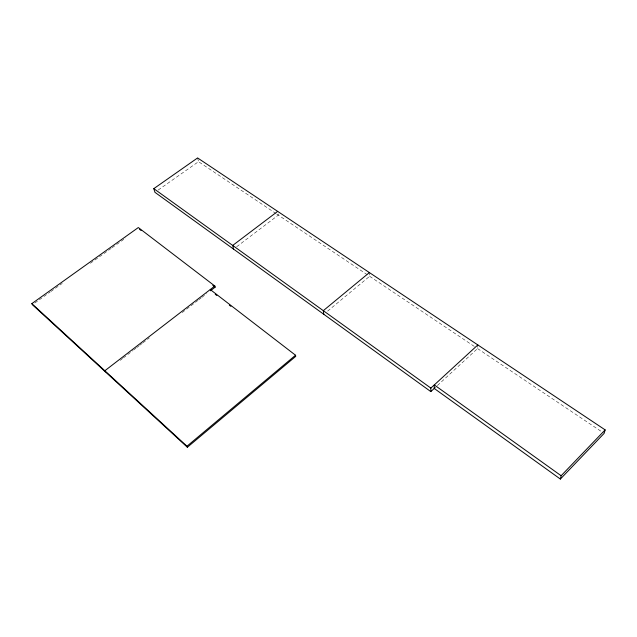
<?xml version="1.0" encoding="UTF-8"?>
<svg xmlns="http://www.w3.org/2000/svg" width="637" height="637" viewBox="0 0 637 637"><rect width="100%" height="100%" fill="white"/><g stroke="black" fill="none" stroke-linecap="round" stroke-linejoin="round"><path stroke-width="0.48" stroke-dasharray="3.19 2.39" d="M437.388 385.544L477.543 348.574L477.83 344.935M327.617 311.127L369.635 276.291L369.38 272.572M120.258 360.327L122.63 358.496M123.395 357.906L132.838 350.621M133.587 350.047L135.976 348.2M136.724 347.627L139.121 345.78M139.861 345.206L142.258 343.359M142.999 342.786L149.329 337.905M182.206 312.552L198.011 300.369M198.792 299.764L201.149 297.941M201.937 297.336L206.643 293.705M236.693 246.718L278.313 215.123L277.987 213.252M34.836 303.005L50.14 292.057M50.944 291.483L62.219 283.417M90.406 263.256L111.34 248.279M112.152 247.697L125.839 237.904M158.175 190.057L198.521 161.671L275.845 213.467M276.665 214.016L367.987 275.192M369.635 276.291L475.895 347.476M477.543 348.574L603.311 432.826M197.589 157.944L198.521 161.671"/><path stroke-width="0.96" d="M560.361 479.056L561.149 475.735L434.299 384.923L434.235 388.451L560.361 479.056L604.131 433.375L605.15 429.887L197.589 157.944L153.804 188.648L154.95 192.326L430.819 391.596L430.859 388.084L477.83 344.935M561.149 475.735L605.15 429.887M430.819 391.596L435.198 387.567M210.433 290.783L215.139 287.16L214.828 286.013L138.325 227.536L31.85 303.626L32.423 304.733L187.366 447.246L295.751 356.354L295.544 355.231L210.25 289.532M187.366 447.246L186.967 446.219L295.544 355.231M369.38 272.572L323.309 310.665L323.795 314.288M214.828 286.013L104.858 370.742L105.36 371.817M277.668 211.38L232.688 245.436L233.556 249.107M153.804 188.648L430.859 388.084M139.511 229.296L141.088 230.498M212.774 285.352L215.139 287.16M215.258 294.294L216.827 295.496M229.328 305.139L230.889 306.341M31.85 303.626L186.967 446.219"/></g></svg>
